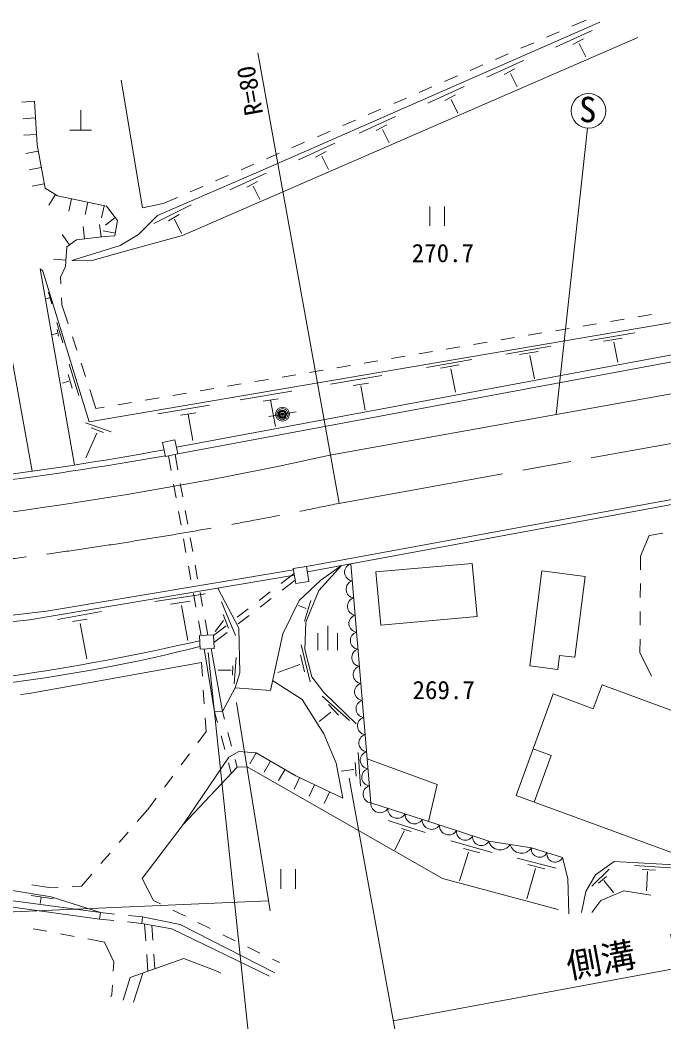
# Model space of a CAD drawing. Units: millimetres, scale not verified. Extents: x 40000 to 680000, y 20000 to 380000.
# Drawn here: x 503304 to 549724, y 238621 to 310840 of the extents above; entities that cross this region are included whole.
import ezdxf
from ezdxf.enums import TextEntityAlignment as Align

# ---------------------------------------------------------------- set-up
doc = ezdxf.new("R2010")
doc.units = ezdxf.units.MM
doc.header["$LTSCALE"] = 1000
doc.header["$PDMODE"] = 32
doc.header["$PDSIZE"] = 500
doc.linetypes.add('CHAIN', pattern=[18.5, 12, -1.5, 3.5, -1.5])
for name, color, linetype, lineweight in [('M-BGD', 7, 'Continuous', 13), ('M-BMK', 2, 'CHAIN', 13), ('M-STR-HTXT', 7, 'Continuous', 13)]:
    doc.layers.add(name, color=color, linetype=linetype, lineweight=lineweight)
doc.styles.add('ＭＳ ゴシック', font='')
doc.styles.get('ＭＳ ゴシック').set_extended_font_data('MS Gothic')

msp = doc.modelspace()

# ---------------------------------------------------------------- linework, layer by layer
at = {"layer": 'M-BGD'}
for p, q in [((521206, 300220), (545091, 310682)), ((544108, 310840), (543084, 310395)), ((542166, 309997), (541249, 309599)), ((541913, 308881), (544546, 310086)), ((547847, 309576), (515020, 295319)), ((540332, 309201), (539415, 308802)), ((543142, 309068), (543914, 309478)), ((543606, 309144), (544085, 308176)), ((526313, 276008), (520454, 308475)), ((538497, 308404), (537580, 308006)), ((536965, 306721), (539598, 307926)), ((536663, 307608), (535745, 307210)), ((538194, 306908), (538967, 307318)), ((538658, 306984), (539137, 306016)), ((512136, 297315), (510583, 306510)), ((534828, 306812), (533911, 306413)), ((532993, 306015), (532076, 305617)), ((532691, 304842), (535324, 306047)), ((504337, 304981), (503439, 304925)), ((531159, 305219), (530241, 304821)), ((533920, 305029), (534692, 305439)), ((534384, 305104), (534863, 304137)), ((507681, 302892), (507681, 304349)), ((529324, 304423), (528407, 304025)), ((504411, 303783), (503513, 303727)), ((527489, 303626), (526572, 303228)), ((527743, 302682), (530376, 303887)), ((506900, 302892), (508462, 302892)), ((525655, 302830), (524737, 302432)), ((528972, 302869), (529744, 303279)), ((529436, 302944), (529915, 301977)), ((544220, 303050), (541942, 282410)), ((504485, 302585), (503587, 302530)), ((523820, 302034), (522903, 301636)), ((523369, 300766), (526002, 301971)), ((504616, 301394), (503731, 301230)), ((521986, 301237), (521068, 300839)), ((524598, 300953), (525370, 301363)), ((520151, 300441), (519234, 300043)), ((525062, 301029), (525541, 300061)), ((504835, 300214), (503950, 300050)), ((513221, 296756), (521206, 300220)), ((518422, 298606), (521055, 299811)), ((505053, 299035), (504168, 298871)), ((518316, 299645), (517399, 299247)), ((519650, 298793), (520423, 299203)), ((516482, 298848), (515564, 298450)), ((520115, 298869), (520593, 297901)), ((505865, 298258), (505387, 297495)), ((507017, 297953), (506829, 297073)), ((508190, 297702), (508002, 296822)), ((513623, 297607), (512136, 297315)), ((514647, 298052), (513623, 297607)), ((509364, 297451), (509175, 296571)), ((512958, 296168), (515652, 297516)), ((513998, 296366), (514784, 296819)), ((532845, 297407), (532845, 296007)), ((533895, 296007), (533895, 297407)), ((500928, 296293), (504182, 278318)), ((509143, 295208), (509034, 296101)), ((510164, 296605), (509455, 296052)), ((511848, 295383), (513221, 296756)), ((514430, 296475), (514934, 295461)), ((506867, 294638), (506351, 295375)), ((507951, 295063), (507843, 295956)), ((510181, 295480), (509295, 295637)), ((510520, 294591), (511848, 295383)), ((515020, 295319), (511413, 294318)), ((507040, 293507), (510520, 294591)), ((511413, 294318), (508405, 293491)), ((506617, 293542), (505719, 293593)), ((508405, 293491), (507040, 293507)), ((504958, 292740), (504747, 292896)), ((504747, 292896), (507223, 278766)), ((508296, 281870), (504958, 292740)), ((506222, 292315), (506591, 293078)), ((506249, 291814), (506222, 292315)), ((505361, 291228), (505607, 290396)), ((508296, 281870), (562379, 291095)), ((505427, 290819), (505188, 290742)), ((506328, 290314), (506301, 290815)), ((506774, 288951), (506328, 290314)), ((548816, 289618), (547830, 289451)), ((505967, 289043), (506383, 287582)), ((562750, 289043), (514576, 280061)), ((544872, 288950), (543886, 288783)), ((546844, 289284), (545858, 289117)), ((505956, 288252), (505580, 288143)), ((505977, 288523), (506071, 288065)), ((514681, 279564), (562839, 288550)), ((540929, 288282), (539943, 288115)), ((542900, 288616), (541915, 288449)), ((544371, 287730), (547619, 288301)), ((507396, 287050), (507085, 288000)), ((536985, 287614), (535999, 287447)), ((538957, 287948), (537971, 287781)), ((545357, 287687), (546704, 287916)), ((546106, 287630), (546406, 286180)), ((533041, 286946), (532055, 286779)), ((535013, 287280), (534027, 287113)), ((538313, 286764), (541561, 287335)), ((539299, 286721), (540646, 286950)), ((506848, 286030), (507535, 283776)), ((508019, 285149), (507708, 286100)), ((525630, 279469), (563254, 286254)), ((529097, 286278), (528111, 286111)), ((531069, 286612), (530083, 286445)), ((532617, 285792), (535865, 286363)), ((540048, 286664), (540396, 284979)), ((506778, 285297), (507067, 284314)), ((523181, 285276), (522195, 285109)), ((525153, 285610), (524167, 285443)), ((527125, 285944), (526139, 285777)), ((533603, 285749), (534950, 285978)), ((534352, 285692), (534700, 284007)), ((506825, 284798), (506365, 284673)), ((519238, 284608), (518252, 284441)), ((521209, 284942), (520223, 284775)), ((525682, 284598), (529391, 285219)), ((527320, 284493), (528420, 284669)), ((508776, 282836), (508330, 284199)), ((515294, 283940), (514308, 283773)), ((517266, 284274), (516280, 284107)), ((519181, 283468), (522890, 284088)), ((527878, 284485), (528195, 282728)), ((511350, 283272), (510364, 283105)), ((513322, 283606), (512336, 283439)), ((520819, 283362), (521919, 283538)), ((521363, 283449), (521708, 281537)), ((509378, 282938), (508776, 282836)), ((513241, 282454), (516950, 283075)), ((514879, 282349), (515979, 282525)), ((515423, 282436), (515768, 280523)), ((522224, 282431), (521238, 282267)), ((522224, 282431), (523211, 282595)), ((508021, 281799), (509870, 281155)), ((508829, 281050), (508057, 279283)), ((508443, 281436), (509309, 281120)), ((514465, 280587), (513574, 280399)), ((513574, 280399), (513791, 279376)), ((514681, 279564), (514465, 280587)), ((513791, 279376), (514681, 279564)), ((514481, 279522), (514679, 278429)), ((514003, 279421), (514194, 278365)), ((523955, 271463), (564601, 278921)), ((564663, 278586), (524020, 271065)), ((514373, 277381), (514551, 276397)), ((514858, 277445), (515036, 276461)), ((514730, 275413), (514909, 274429)), ((515215, 275477), (515393, 274493)), ((549645, 273850), (548663, 273694)), ((515087, 273445), (515266, 272461)), ((515572, 273509), (515750, 272525)), ((548663, 273694), (548031, 272193)), ((528963, 271057), (535908, 271678)), ((535908, 271678), (536251, 267842)), ((548026, 271217), (548031, 272193)), ((523078, 270826), (503994, 267606)), ((505218, 268221), (523016, 271205)), ((515444, 271477), (515623, 270493)), ((515929, 271541), (516107, 270557)), ((522134, 270226), (523060, 270937)), ((523955, 271463), (523000, 271308)), ((523000, 271308), (523177, 270220)), ((524132, 270376), (523955, 271463)), ((526479, 271520), (524842, 269731)), ((524999, 270469), (526479, 271520)), ((529307, 267220), (528963, 271057)), ((540057, 264293), (540929, 271130)), ((540929, 271130), (544038, 270733)), ((522190, 269750), (523135, 270477)), ((523177, 270220), (524132, 270376)), ((523437, 269012), (524999, 270469)), ((544038, 270733), (543294, 264904)), ((548014, 269217), (548020, 270217)), ((516683, 269492), (513021, 268918)), ((515801, 269510), (515980, 268526)), ((516286, 269573), (516465, 268590)), ((517559, 269895), (519086, 267005)), ((520549, 269007), (521341, 269616)), ((524842, 269731), (523911, 267450)), ((515560, 268954), (514144, 268743)), ((517830, 268895), (518848, 266473)), ((520604, 268531), (521397, 269141)), ((522244, 266589), (523437, 269012)), ((524269, 269007), (523821, 267509)), ((490282, 266546), (505218, 268221)), ((506008, 267624), (509173, 268215)), ((514940, 268638), (515396, 266110)), ((517939, 267986), (518329, 267003)), ((518963, 267788), (519756, 268397)), ((523936, 268435), (523374, 268633)), ((548003, 267217), (548009, 268217)), ((503994, 267606), (490429, 266131)), ((507079, 267478), (508132, 267665)), ((507629, 267349), (508109, 264786)), ((516158, 267542), (516350, 266486)), ((516643, 267606), (516841, 266513)), ((517978, 267549), (517378, 266777)), ((519018, 267312), (519811, 267922)), ((523911, 267450), (523823, 265466)), ((536251, 267842), (529307, 267220)), ((517241, 266535), (516229, 266479)), ((517295, 265547), (517241, 266535)), ((517245, 266467), (518170, 267178)), ((517280, 265976), (518225, 266703)), ((519086, 267005), (519138, 263775)), ((521348, 262517), (522244, 266589)), ((524781, 265429), (524781, 266654)), ((525481, 265429), (525481, 267179)), ((526181, 265429), (526181, 266654)), ((516229, 266479), (516283, 265492)), ((523568, 265798), (524224, 263137)), ((547992, 265242), (547997, 266217)), ((516283, 265492), (517295, 265547)), ((517326, 260964), (516583, 265509)), ((517086, 265536), (517888, 261006)), ((523522, 265080), (523803, 263855)), ((523823, 265466), (524337, 263507)), ((542198, 265043), (542070, 264036)), ((543294, 264904), (542198, 265043)), ((548821, 263543), (547992, 265242)), ((516384, 264524), (503969, 262293)), ((516449, 263537), (516384, 264524)), ((518892, 264894), (518747, 262996)), ((523467, 264393), (521891, 263808)), ((518534, 263989), (517592, 263989)), ((518643, 264301), (518622, 263630)), ((519138, 263775), (518821, 262710)), ((542070, 264036), (540057, 264293)), ((521507, 263237), (523634, 261857)), ((524337, 263507), (525193, 262359)), ((544630, 261203), (545261, 262921)), ((545261, 262921), (554375, 259571)), ((503969, 262293), (503334, 262223)), ((516582, 261541), (516516, 262539)), ((518821, 262710), (517888, 261006)), ((521348, 262517), (518821, 262710)), ((525193, 262359), (527545, 260112)), ((539059, 254946), (541748, 262262)), ((541748, 262262), (544630, 261203)), ((523634, 261857), (525196, 259399)), ((525088, 262107), (527054, 260359)), ((525533, 261506), (526266, 260741)), ((517888, 261006), (517326, 260964)), ((517326, 260964), (517535, 260200)), ((517888, 261006), (518036, 260445)), ((525720, 260952), (524869, 260273)), ((516714, 259556), (516648, 260543)), ((516714, 259556), (516109, 258748)), ((518291, 259478), (518546, 258511)), ((525196, 259399), (526091, 257276)), ((517798, 259236), (518062, 258271)), ((515509, 257948), (514910, 257147)), ((518359, 257697), (519085, 258119)), ((519085, 258119), (520325, 258013)), ((520325, 258013), (519872, 257235)), ((527685, 258054), (527846, 255625)), ((541592, 257827), (540293, 258304)), ((540358, 254469), (541592, 257827)), ((515067, 252849), (518359, 257697)), ((518326, 257306), (518534, 256543)), ((518801, 257544), (518948, 256984)), ((521362, 257410), (520910, 256632)), ((526091, 257276), (526562, 254741)), ((527456, 257331), (527544, 256343)), ((528323, 257596), (533362, 255746)), ((518948, 256984), (515067, 252849)), ((519666, 257015), (518948, 256984)), ((519666, 257015), (533770, 248960)), ((522399, 256806), (521947, 256029)), ((527362, 256821), (526442, 256697)), ((514310, 256347), (513711, 255546)), ((523448, 256225), (523061, 255413)), ((524531, 255709), (524144, 254896)), ((533362, 255746), (532753, 253065)), ((525615, 255192), (525227, 254380)), ((551646, 250321), (539059, 254946)), ((513111, 254746), (512506, 253938)), ((511753, 253066), (512506, 253938)), ((515067, 252849), (512101, 248952)), ((529850, 253134), (532513, 252287)), ((510445, 251552), (511099, 252309)), ((530999, 252391), (530323, 251007)), ((530791, 252578), (531504, 252349)), ((480467, 251663), (505554, 247645)), ((534351, 251683), (537331, 250832)), ((509138, 250039), (509792, 250795)), ((535638, 250863), (534975, 248804)), ((535280, 251129), (536450, 250824)), ((539133, 250427), (541964, 249709)), ((539913, 249982), (541138, 249670)), ((542789, 248968), (542409, 250465)), ((546127, 250178), (544793, 249230)), ((557055, 249591), (546127, 250178)), ((547609, 249900), (550183, 249728)), ((509097, 246506), (489228, 249198)), ((507731, 248410), (508484, 249282)), ((522100, 249627), (522100, 248227)), ((523150, 248227), (523150, 249627)), ((540459, 249693), (539835, 247485)), ((544793, 249230), (544102, 248036)), ((545778, 249628), (544519, 248400)), ((548147, 249619), (549107, 249564)), ((548545, 249478), (548459, 248066)), ((489181, 248753), (509028, 246031)), ((504155, 248515), (505379, 248316)), ((512101, 248952), (512926, 247373)), ((533770, 248960), (542091, 246722)), ((542854, 246406), (542789, 248968)), ((545580, 249118), (545008, 248629)), ((545388, 248827), (546090, 247943)), ((504111, 247741), (505718, 247491)), ((505379, 248316), (506056, 248343)), ((507055, 248383), (507731, 248410)), ((544102, 248036), (543774, 246503)), ((545167, 247369), (546840, 248072)), ((546840, 248072), (548783, 247767)), ((504837, 247586), (504750, 247154)), ((509097, 246506), (505554, 247645)), ((512926, 247373), (513427, 247125)), ((544523, 246503), (545167, 247369)), ((509097, 246506), (509028, 246031)), ((510121, 246401), (509097, 246506)), ((512138, 246192), (511115, 246298)), ((514324, 246683), (515221, 246240)), ((509028, 246031), (510062, 245927)), ((511057, 245828), (512091, 245724)), ((512091, 245724), (512138, 246192)), ((514238, 245326), (512091, 245724)), ((512138, 246192), (514852, 245639)), ((512273, 245690), (512363, 244477)), ((512799, 245593), (512873, 244515)), ((514852, 245639), (521672, 242163)), ((516118, 245798), (517015, 245356)), ((505239, 245159), (504256, 245343)), ((507205, 244792), (506222, 244976)), ((521277, 241926), (514238, 245326)), ((517912, 244913), (518808, 244471)), ((509383, 244385), (508188, 244608)), ((510062, 242957), (509383, 244385)), ((512436, 243480), (512525, 242266)), ((512941, 243517), (513015, 242440)), ((519705, 244029), (520602, 243586)), ((510021, 242275), (510062, 242957)), ((515115, 243184), (511254, 241815)), ((517485, 242272), (515115, 243184)), ((521499, 243144), (522001, 242896)), ((512148, 242132), (511482, 240060)), ((517784, 242149), (517485, 242272)), ((509921, 240593), (509962, 241276)), ((511254, 241815), (510727, 240200)), ((509851, 240441), (509921, 240593))]:
    msp.add_line(p, q, dxfattribs=at)
for points in [[(504337, 304981), (504530, 301856), (505110, 298732), (506005, 298170), (509533, 297415), (510340, 296379), (510147, 295291), (509393, 295238), (507374, 294993), (506672, 294501), (506591, 293078)], [(527153, 271645), (528589, 254408), (534773, 252413), (537090, 251650), (540171, 251176), (542409, 250465)], [(520325, 258013), (523174, 256356), (526562, 254741)]]:
    msp.add_lwpolyline(points, dxfattribs=at)
for centre, radius in [((544285, 304299), 1250), ((522224, 282431), 500), ((522224, 282431), 400), ((522224, 282431), 300), ((522224, 282431), 200), ((522224, 282431), 100), ((522224, 282431), 20)]:
    msp.add_circle(centre, radius, dxfattribs=at)
for centre, radius, start, end in [((474273, 491941), 215706, 273.22917, 280.52841), ((468947, 530973), 255502, 273.91812, 280.1056), ((463869, 559711), 286967, 274.51031, 282.42857), ((527335, 271040), 632, 106.78606, 262.73841), ((527438, 269809), 632, 106.78606, 262.73841), ((527540, 268578), 632, 106.78606, 262.73841), ((527643, 267347), 632, 106.78606, 262.73841), ((527745, 266115), 632, 106.78606, 262.73841), ((478770, 428734), 166894, 278.20762, 282.97759), ((488267, 375752), 113575, 277.20787, 284.27537), ((527848, 264884), 632, 106.78606, 262.73841), ((527951, 263653), 632, 106.78606, 262.73841), ((528053, 262422), 632, 106.78606, 262.73841), ((528156, 261191), 632, 106.78606, 262.73841), ((528258, 259960), 632, 106.78606, 262.73841), ((528361, 258728), 632, 106.78606, 262.73841), ((528463, 257497), 632, 106.78606, 262.73841), ((528566, 256266), 632, 106.78606, 262.73841), ((528669, 255035), 632, 106.78606, 262.73841), ((529260, 254373), 672, 176.96961, 327.26983), ((530497, 253974), 672, 176.96961, 327.26983), ((531734, 253575), 672, 176.96961, 327.26983), ((532971, 253176), 672, 176.96961, 327.26983), ((534208, 252777), 672, 176.96961, 327.26983), ((535391, 252338), 622, 173.0705, 330.4507), ((536549, 251956), 622, 173.0705, 330.4507), ((537915, 251884), 857, 195.87933, 326.62835), ((539455, 251647), 857, 195.87933, 326.62835), ((540759, 251088), 595, 171.53551, 333.2199), ((541878, 250733), 595, 171.53551, 333.2199)]:
    msp.add_arc(centre, radius, start, end, dxfattribs=at)
msp.add_point((522224, 282431), dxfattribs=at)
at = {"layer": 'M-BMK'}
msp.add_line((526275, 276001), (563881, 282787), dxfattribs=at)
msp.add_arc((463084, 577359), 307912, 274.42574, 281.84255, dxfattribs=at)
at = {"layer": 'M-STR-HTXT'}
for p, q in [((519952, 235948), (516865, 265246)), ((521325, 246626), (518907, 261638)), ((527040, 256198), (530367, 237832)), ((453592, 244405), (521208, 247354)), ((530211, 238697), (570689, 246233))]:
    msp.add_line(p, q, dxfattribs=at)

# ---------------------------------------------------------------- texts
at = {"layer": 'M-BGD', "style": 'ＭＳ ゴシック'}
msp.add_text('R=80', height=1320, rotation=100.229, dxfattribs=at).set_placement((521219, 304169), align=Align.BOTTOM_LEFT)
for s, height, p in [('S', 1833, (543606, 302925)), ('270.7', 1320, (531540, 292990)), ('269.7', 1320, (531599, 261495))]:
    msp.add_text(s, height=height, dxfattribs=at).set_placement(p, align=Align.BOTTOM_LEFT)
at = {"layer": 'M-STR-HTXT', "style": 'ＭＳ ゴシック'}
msp.add_text('側溝\u3000L=41.5', height=1833, rotation=10.546, dxfattribs=at).set_placement((542987, 241190), align=Align.BOTTOM_LEFT)

doc.saveas('drawing.dxf')
